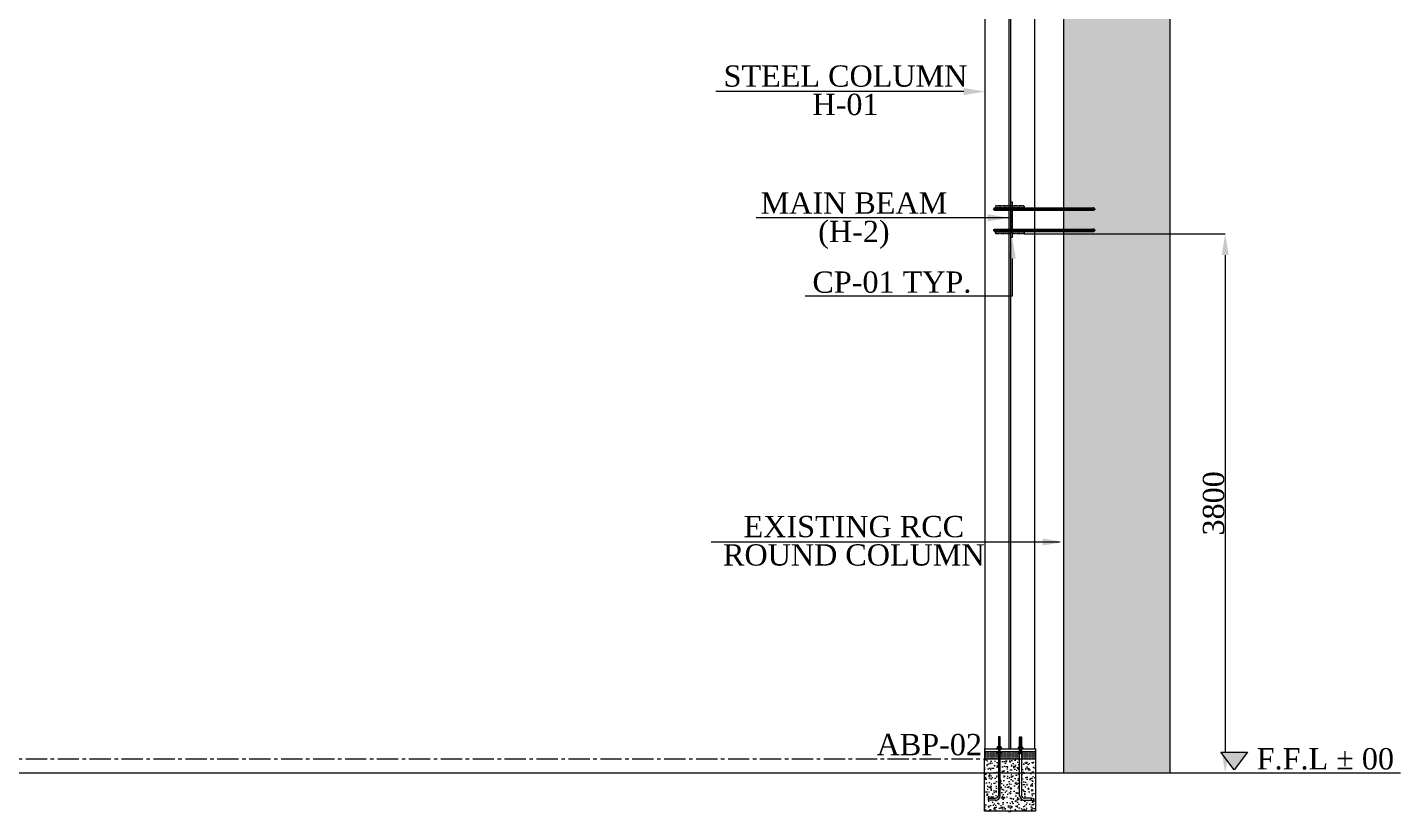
# Model space of a CAD drawing. Header units: millimetres. Extents: x 0 to 13151789, y -1482478 to 0.
# Drawn here: x 12782151 to 12791829, y -1426359 to -1420825 of the extents above; entities that cross this region are included whole.
import ezdxf
from ezdxf.entities.mleader import LeaderData, LeaderLine
from ezdxf.math import Vec2, Vec3

# ---------------------------------------------------------------- set-up
doc = ezdxf.new("R2010")
doc.units = ezdxf.units.MM
doc.header["$LTSCALE"] = 0.4
doc.header["$MEASUREMENT"] = 0
doc.header["$PDMODE"] = 66
doc.linetypes.add('CENTER', pattern=[2, 1.25, -0.25, 0.25, -0.25])
doc.linetypes.add('CENTER2', pattern=[1.125, 0.75, -0.125, 0.125, -0.125])
doc.layers.get('0').update_dxf_attribs({"lineweight": 0})
doc.layers.get('Defpoints').update_dxf_attribs({"lineweight": 0})
for name, color, linetype, lineweight in [('2', 3, 'Continuous', 0), ('Bolt', 255, 'Continuous', 0), ('HATCH', 8, 'Continuous', 0), ('Layer 1', 7, 'Continuous', 0), ('MISCEL', 7, 'Continuous', 0), ('Other object type', 1, 'Continuous', 0), ('Outer Line', 1, 'Continuous', 0)]:
    doc.layers.add(name, color=color, linetype=linetype, lineweight=lineweight)
doc.layers.add('CENTER', color=1, linetype='CENTER')
doc.styles.add('style2', font='ARIALN.TTF')
doc.styles.add('TNROMAN', font='times.ttf')
doc.dimstyles.new('shahid', dxfattribs={"dimtxt": 37.0005, "dimasz": 20, "dimexe": 8, "dimexo": 10, "dimgap": 5, "dimtad": 3, "dimdec": 0, "dimrnd": 1, "dimzin": 0, "dimdsep": 46, "dimtxsty": 'style2', "dimcen": 0.09, "dimclrt": 1, "dimadec": 0, "dimazin": 0, "dimtfac": 1, "dimtdec": 0, "dimtix": 1, "dimtmove": 1, "dimatfit": 3, "dimfxl": 1, "dimtolj": 1, "dimtzin": 0, "dimlwd": 5, "dimlwe": 5, "dimarcsym": 0})

# ---------------------------------------------------------------- blocks, each defined once
blk = doc.blocks.new('*D301')
at = {"layer": 'Defpoints', "color": 0, "lineweight": 0, "transparency": 16777216}
for p in [(12789176.3, -1422279.8), (12789176.3, -1426079.8), (12790593.4, -1426079.8)]:
    blk.add_point(p, dxfattribs=at)
at = {"layer": 'Layer 1', "color": 8, "lineweight": 5, "transparency": 16777216}
for p, q in [((12789176.3, -1422279.8), (12790593.4, -1422279.8)), ((12790593.4, -1422429.8), (12790593.4, -1425929.8)), ((12789176.3, -1426079.8), (12790593.4, -1426079.8))]:
    blk.add_line(p, q, dxfattribs=at)
at = {"layer": 'Layer 1', "color": 8, "lineweight": 0, "transparency": 16777216}
for points in [[(12790568.4, -1422429.8), (12790618.4, -1422429.8), (12790593.4, -1422279.8)], [(12790568.4, -1425929.8), (12790618.4, -1425929.8), (12790593.4, -1426079.8)]]:
    blk.add_solid(points, dxfattribs=at)
at = {"layer": 'Layer 1', "color": 2, "lineweight": 0, "transparency": 16777216, "insert": (12790512.1, -1424179.8), "char_height": 150, "attachment_point": 5, "rotation": 90, "style": 'TNROMAN'}
blk.add_mtext('\\A1;3800', dxfattribs=at)

msp = doc.modelspace()

# ---------------------------------------------------------------- hatches: boundary and pattern name
at = {"layer": 'Bolt', "linetype": 'Continuous', "lineweight": 0, "ltscale": 20}
h = msp.add_hatch(dxfattribs=at)
h.set_pattern_fill('DOTS', color=4, scale=120)
h.set_pattern_definition([(0, (5183814.4656, -2111317.613), (3.75, 7.5), [0, -7.5])])
h.paths.add_polyline_path([(12789007.9, -1425941.4), (12788999.8, -1425941.4), (12789000.7, -1425941.4, -0.144378), (12788994.6, -1425939.2), (12788994.6, -1425930.6), (12789007.9, -1425930.4), (12789007.9, -1425929.8), (12788896.3, -1425929.8), (12788896.3, -1425979.8), (12789007.9, -1425979.8)])
h.paths.add_polyline_path([(12788988, -1425940.3, -0.076214), (12788987.2, -1425939.2)], flags=16)
h.paths.add_polyline_path([(12789144.6, -1425941.4), (12789139, -1425941.4), (12789138.1, -1425940.4, -0.085805), (12789137.2, -1425939.2), (12789137.2, -1425930.9), (12789144.6, -1425930.9), (12789144.6, -1425929.8), (12789007.9, -1425929.8), (12789007.9, -1425930.9), (12789015.3, -1425930.9), (12789015.3, -1425939.2, -0.085805), (12789014.4, -1425940.4), (12789013.5, -1425941.4), (12789007.9, -1425941.4), (12789007.9, -1425979.8), (12789144.6, -1425979.8)])
h.paths.add_polyline_path([(12789256.3, -1425929.8), (12789157.9, -1425929.8), (12789157.9, -1425930.9), (12789165.3, -1425930.9), (12789165.3, -1425939.2, -0.076214), (12789164.5, -1425940.3), (12789163.6, -1425941.4), (12789157.9, -1425941.4), (12789157.9, -1425979.8), (12789256.3, -1425979.8)])
at = {"layer": 'CENTER', "lineweight": 0}
h = msp.add_hatch(color=256, dxfattribs=at)
h.dxf.hatch_style = 1
h.paths.add_polyline_path([(12789176.3, -1422079.8), (12788976.3, -1422079.8), (12788976.3, -1422093.8), (12789070.3, -1422093.8), (12789070.3, -1422265.8), (12788976.3, -1422265.8), (12788976.3, -1422279.8), (12789176.3, -1422279.8), (12789176.3, -1422265.8), (12789082.3, -1422265.8), (12789082.3, -1422093.8), (12789176.3, -1422093.8)])
at = {"layer": 'HATCH', "lineweight": 0}
h = msp.add_hatch(dxfattribs=at)
h.set_pattern_fill('AR-CONC', color=251, scale=50)
h.set_pattern_definition([(50, (5158747.62, -1995925.84), (358.630091, -31.376067), [37.5, -412.5]), (355, (5158747.62, -1995925.84), (-69.375667, 376.096067), [30, -330]), (100.4514445, (5158777.5, -1995928.46), (289.254423, 344.719995), [31.870096, -350.571056]), (46.1842, (5158747.6, -1995825.84), (533.620665, -82.75964), [56.25, -618.75]), (96.6356355, (5158792.1, -1995832.74), (467.330973, 487.0593), [47.80517, -525.85688]), (351.184164, (5158747.6, -1995825.84), (467.330973, 487.0593), [45, -495]), (21, (5158797.62, -1995850.84), (298.453526, -201.309445), [37.5, -412.5]), (326, (5158797.62, -1995850.84), (121.657666, 362.575023), [30, -330]), (71.4514447, (5158822.5, -1995867.6), (420.111188, 161.265576), [31.870095, -350.571056]), (37.5, (5158747.62, -1995925.84), (6.0799277, 166.446927), [0, -326, 0, -335, 0, -331.25]), (7.5, (5158747.62, -1995925.84), (131.5347687, 197.205856), [0, -191, 0, -318.5, 0, -126.25]), (327.5, (5158636.12, -1995925.84), (266.911218, -11.2774359), [0, -125, 0, -390, 0, -517.5]), (317.5, (5158586.12, -1995925.84), (291.593085, 50.052491), [0, -162.5, 0, -259, 0, -367.5])])
edge = h.paths.add_edge_path()
edge.add_line((12789456.3, -1426079.8), (12790206.2, -1426079.8))
edge.add_line((12790206.2, -1426079.8), (12790206.2, -1417829.3))
edge.add_spline(control_points=[(12790206.2, -1417829.3), (12790131.4, -1417796.8), (12789791.8, -1417707.7), (12789684.4, -1417899.2), (12789492.5, -1417856.5), (12789456.3, -1417845.1)], knot_values=[54.54987, 54.54987, 54.54987, 54.54987, 264.66847, 503.654048, 562.857576, 562.857576, 562.857576, 562.857576], degree=3, periodic=0)
edge.add_line((12789456.3, -1417845.1), (12789456.3, -1426079.8))
at = {"layer": 'Other object type', "lineweight": 0, "transparency": 33554526}
h = msp.add_hatch(dxfattribs=at)
h.set_pattern_fill('AR-CONC', color=255, scale=10)
h.set_pattern_definition([(50, (5182350.246, -2109359.82), (71.72601826, -6.2752135), [7.5, -82.5]), (355, (5182350.246, -2109359.82), (-13.87513336, 75.2192134), [6, -66]), (100.4514445, (5182356.22, -2109360.343), (57.8508847, 68.9439991), [6.3740192, -70.1142112]), (46.1842, (5182350.25, -2109339.82), (106.7241331, -16.5519281), [11.25, -123.75]), (96.6356355, (5182359.14, -2109341.2), (93.4661946, 97.4118601), [9.5610342, -105.171376]), (351.184164, (5182350.25, -2109339.82), (93.4661945, 97.41186), [9, -99.0000001]), (21, (5182360.246, -2109344.82), (59.6907052, -40.26188907), [7.5, -82.5]), (326, (5182360.246, -2109344.82), (24.3315332, 72.5150045), [6, -66]), (71.4514447, (5182365.22, -2109348.176), (84.0222377, 32.2531153), [6.374019, -70.1142112]), (37.5, (5182350.246, -2109359.82), (1.21598553, 33.28938538), [0, -65.2, 0, -67, 0, -66.25]), (7.5, (5182350.246, -2109359.82), (26.30695374, 39.44117119), [0, -38.2, 0, -63.7, 0, -25.25]), (327.5, (5182327.946, -2109359.82), (53.38224362, -2.25548717), [0, -25, 0, -78, 0, -103.5]), (317.5, (5182317.946, -2109359.82), (58.31861693, 10.01049823), [0, -32.5, 0, -51.8, 0, -73.5])])
h.paths.add_polyline_path([(12789144.6, -1425979.8), (12789007.9, -1425979.8), (12789007.9, -1426238.7, -0.414217), (12788975.3, -1426271.3), (12788924.2, -1426271.3), (12788924.2, -1426258), (12788975.3, -1426258, 0.414218), (12788994.6, -1426238.7), (12788994.6, -1425979.8), (12788896.3, -1425979.8), (12788896.3, -1426350.5), (12789069.3, -1426350.5), (12789072.5, -1426359.2), (12789079, -1426341.8), (12789082.1, -1426350.5), (12789256.3, -1426350.5), (12789256.3, -1425979.8), (12789157.9, -1425979.8), (12789157.9, -1426238.7, 0.414209), (12789177.2, -1426258), (12789228.3, -1426258), (12789228.3, -1426271.3), (12789177.2, -1426271.3, -0.41421), (12789144.6, -1426238.7)])
at = {"layer": 'Other object type', "lineweight": 0}
h = msp.add_hatch(color=4, dxfattribs=at)
h.dxf.hatch_style = 1
h.paths.add_polyline_path([(12790562.8, -1425932.6), (12790656.4, -1426058.5), (12790750, -1425932.6)])

# ---------------------------------------------------------------- linework, layer by layer
at = {"lineweight": 0, "ltscale": 0.0025}
for points in [[(12788750.3, -1421251.6), (12788900.3, -1421276.6), (12788750.3, -1421301.6)], [(12788920.3, -1422141.8), (12789070.3, -1422166.8), (12788920.3, -1422191.8)], [(12789067.3, -1422454.8), (12789092.3, -1422304.8), (12789117.3, -1422454.8)], [(12789306.3, -1424427.4), (12789456.3, -1424452.4), (12789306.3, -1424477.4)]]:
    msp.add_solid(points, dxfattribs=at)
at = {"layer": '2', "lineweight": 0}
for p, q in [((12788901.3, -1423269), (12788901.3, -1418079.8)), ((12789251.3, -1423269), (12789251.3, -1418079.8)), ((12789070.3, -1423269), (12789070.3, -1418091.8)), ((12789082.3, -1423269), (12789082.3, -1418091.8)), ((12789251.3, -1425909.8), (12789251.3, -1422292.3)), ((12788901.3, -1425909.8), (12788901.3, -1422849.3)), ((12789070.3, -1425909.8), (12789070.3, -1422849.3)), ((12789082.3, -1425909.8), (12789082.3, -1422849.3)), ((12788896.3, -1425909.8), (12789256.3, -1425909.8)), ((12788896.3, -1425909.8), (12788896.3, -1425929.8)), ((12789256.3, -1425909.8), (12789256.3, -1425929.8)), ((12788896.3, -1425929.8), (12789256.3, -1425929.8))]:
    msp.add_line(p, q, dxfattribs=at)
at = {"layer": '2', "lineweight": 0, "const_width": 5}
msp.add_lwpolyline([(12789256.3, -1425929.8), (12788896.3, -1425929.8), (12788896.3, -1425909.8), (12789256.3, -1425909.8)], close=True, dxfattribs=at)
at = {"layer": 'Bolt', "color": 4, "linetype": 'Continuous', "lineweight": 0, "ltscale": 20}
for p, q in [((12788987.4, -1425931.7), (12788987.4, -1425931.7)), ((12788989, -1425941.1), (12788989, -1425941.1)), ((12788992.1, -1425941.1), (12788992.1, -1425941.1)), ((12788995.2, -1425941.1), (12788995.2, -1425941.1)), ((12788998.3, -1425941.1), (12788998.3, -1425941.1)), ((12789015.5, -1425931.7), (12789015.5, -1425931.7)), ((12789151.5, -1425941.1), (12789151.5, -1425941.1))]:
    msp.add_line(p, q, dxfattribs=at)
at = {"layer": 'CENTER', "lineweight": 0}
msp.add_lwpolyline([(12789070.3, -1422093.8), (12788976.3, -1422093.8), (12788976.3, -1422079.8), (12789176.3, -1422079.8), (12789176.3, -1422093.8), (12789082.3, -1422093.8), (12789082.3, -1422265.8), (12789176.3, -1422265.8), (12789176.3, -1422279.8), (12788976.3, -1422279.8), (12788976.3, -1422265.8), (12789070.3, -1422265.8)], close=True, dxfattribs=at)
at = {"layer": 'MISCEL', "color": 1, "lineweight": 0}
for p, q in [((12788956.8, -1422104.8), (12789679.4, -1422104.8)), ((12789072.8, -1422104.8), (12788964.9, -1422104.8)), ((12788965.9, -1422096.7), (12788966.3, -1422095.7)), ((12788965.9, -1422104.8), (12788965.9, -1422096.7)), ((12788965.9, -1422104.8), (12788965.9, -1422112.9)), ((12788965.9, -1422112.9), (12788966.6, -1422114)), ((12788966.3, -1422095.7), (12789387, -1422095.7)), ((12788966.6, -1422114), (12789382, -1422114)), ((12788967.5, -1422099.8), (12788967.4, -1422110.5)), ((12788968.9, -1422095.7), (12788968.6, -1422114)), ((12788970.5, -1422099.8), (12788970.3, -1422110.5)), ((12788972.3, -1422095.7), (12788972, -1422114)), ((12788973.9, -1422099.8), (12788973.7, -1422110.5)), ((12788975.7, -1422095.7), (12788975.4, -1422114)), ((12788977.3, -1422099.8), (12788977.1, -1422110.5)), ((12788979.2, -1422095.7), (12788978.8, -1422114)), ((12788979.1, -1422095.7), (12788978.8, -1422114)), ((12788980.7, -1422099.8), (12788980.5, -1422110.5)), ((12788980.8, -1422099.8), (12788980.6, -1422110.5)), ((12788982.6, -1422095.7), (12788982.2, -1422114)), ((12788982.5, -1422095.7), (12788982.2, -1422114)), ((12788984.2, -1422099.8), (12788984, -1422110.5)), ((12788986, -1422095.7), (12788985.6, -1422114)), ((12788987.6, -1422099.8), (12788987.4, -1422110.5)), ((12788989.4, -1422095.7), (12788989, -1422114)), ((12788991, -1422099.8), (12788990.8, -1422110.5)), ((12788992.8, -1422095.7), (12788992.4, -1422114)), ((12788994.7, -1422099.8), (12788994.5, -1422110.5)), ((12788996.8, -1422095.7), (12788996.4, -1422114)), ((12788998.4, -1422099.8), (12788998.2, -1422110.5)), ((12788999.3, -1422095.3), (12788999, -1422113.7)), ((12788999.3, -1422095.7), (12788999, -1422114)), ((12789000.9, -1422099.8), (12789000.8, -1422110.5)), ((12789002.7, -1422095.7), (12789002.4, -1422114)), ((12789004.3, -1422099.8), (12789004.2, -1422110.5)), ((12789006.1, -1422095.7), (12789005.8, -1422114)), ((12789007.7, -1422099.8), (12789007.6, -1422110.5)), ((12789009.5, -1422095.7), (12789009.2, -1422114)), ((12789011.1, -1422099.8), (12789011, -1422110.5)), ((12789012.9, -1422095.7), (12789012.6, -1422114)), ((12789014.9, -1422099.8), (12789014.7, -1422110.5)), ((12789016.9, -1422095.7), (12789016.6, -1422114)), ((12789018.5, -1422099.8), (12789018.3, -1422110.5)), ((12789019.5, -1422095.7), (12789019.2, -1422114)), ((12789021.1, -1422099.8), (12789020.9, -1422110.5)), ((12789022.9, -1422095.7), (12789022.6, -1422114)), ((12789024.5, -1422099.8), (12789024.3, -1422110.5)), ((12789026.3, -1422095.7), (12789026, -1422114)), ((12789027.9, -1422099.8), (12789027.7, -1422110.5)), ((12789029.7, -1422095.7), (12789029.4, -1422114)), ((12789031.3, -1422099.8), (12789031.1, -1422110.5)), ((12789033.1, -1422095.7), (12789032.8, -1422114)), ((12789034.7, -1422099.8), (12789034.5, -1422110.5)), ((12789036.5, -1422095.7), (12789036.2, -1422114)), ((12789038.4, -1422099.8), (12789038.2, -1422110.5)), ((12789040.5, -1422095.7), (12789040.2, -1422114)), ((12789042.1, -1422099.8), (12789041.9, -1422110.5)), ((12789043, -1422095.7), (12789042.7, -1422114)), ((12789044.7, -1422099.8), (12789044.5, -1422110.5)), ((12789046.4, -1422095.7), (12789046.1, -1422114)), ((12789048.1, -1422099.8), (12789047.9, -1422110.5)), ((12789049.8, -1422095.7), (12789049.5, -1422114)), ((12789051.5, -1422099.8), (12789051.3, -1422110.5)), ((12789053.2, -1422095.7), (12789052.9, -1422114)), ((12789054.9, -1422099.8), (12789054.7, -1422110.5)), ((12789056.6, -1422095.7), (12789056.3, -1422114)), ((12789058.3, -1422099.8), (12789058.1, -1422110.5)), ((12789060.1, -1422095.7), (12789059.7, -1422114)), ((12789062, -1422099.8), (12789061.8, -1422110.5)), ((12789064, -1422095.7), (12789063.7, -1422114)), ((12789064, -1422095.7), (12789063.7, -1422114)), ((12789065.7, -1422099.8), (12789065.5, -1422110.5)), ((12789067.4, -1422095.7), (12789067.1, -1422114)), ((12789069.1, -1422099.8), (12789068.9, -1422110.5)), ((12789070.8, -1422095.7), (12789070.5, -1422114)), ((12789072.5, -1422099.8), (12789072.3, -1422110.5)), ((12789074.2, -1422095.7), (12789073.9, -1422114)), ((12789076.2, -1422099.8), (12789076, -1422110.5)), ((12789078.2, -1422095.7), (12789077.9, -1422114)), ((12789079.8, -1422100.3), (12789079.7, -1422111)), ((12789083.2, -1422100.3), (12789083.1, -1422111)), ((12789085, -1422096.2), (12789084.7, -1422114)), ((12789086.7, -1422100.3), (12789086.5, -1422111)), ((12789088.4, -1422096.2), (12789088.3, -1422104.8)), ((12789090.4, -1422100.3), (12789090.2, -1422111)), ((12789092.4, -1422096.2), (12789092.1, -1422114)), ((12789334.6, -1422095.7), (12789663.8, -1422095.7)), ((12789334.6, -1422114), (12789663.8, -1422114)), ((12789630.6, -1422114), (12789630.6, -1422095.7)), ((12789663.8, -1422114), (12789664.3, -1422114)), ((12788965.9, -1422246.7), (12788966.3, -1422245.7)), ((12788965.9, -1422254.8), (12788965.9, -1422246.7)), ((12788966.3, -1422245.7), (12789387, -1422245.7)), ((12788968.9, -1422245.7), (12788968.6, -1422264)), ((12788972.3, -1422245.7), (12788972, -1422264)), ((12788975.7, -1422245.7), (12788975.4, -1422264)), ((12788979.2, -1422245.7), (12788978.8, -1422264)), ((12788979.1, -1422245.7), (12788978.8, -1422264)), ((12788982.6, -1422245.7), (12788982.2, -1422264)), ((12788982.5, -1422245.7), (12788982.2, -1422264)), ((12788986, -1422245.7), (12788985.6, -1422264)), ((12788989.4, -1422245.7), (12788989, -1422264)), ((12788992.8, -1422245.7), (12788992.4, -1422264)), ((12788996.8, -1422245.7), (12788996.4, -1422264)), ((12788999.3, -1422245.3), (12788999, -1422263.7)), ((12788999.3, -1422245.7), (12788999, -1422264)), ((12789002.7, -1422245.7), (12789002.4, -1422264)), ((12789006.1, -1422245.7), (12789005.8, -1422264)), ((12789009.5, -1422245.7), (12789009.2, -1422264)), ((12789012.9, -1422245.7), (12789012.6, -1422264)), ((12789016.9, -1422245.7), (12789016.6, -1422264)), ((12789019.5, -1422245.7), (12789019.2, -1422264)), ((12789022.9, -1422245.7), (12789022.6, -1422264)), ((12789026.3, -1422245.7), (12789026, -1422264)), ((12789029.7, -1422245.7), (12789029.4, -1422264)), ((12789033.1, -1422245.7), (12789032.8, -1422264)), ((12789036.5, -1422245.7), (12789036.2, -1422264)), ((12789040.5, -1422245.7), (12789040.2, -1422264)), ((12789043, -1422245.7), (12789042.7, -1422264)), ((12789046.4, -1422245.7), (12789046.1, -1422264)), ((12789049.8, -1422245.7), (12789049.5, -1422264)), ((12789053.2, -1422245.7), (12789052.9, -1422264)), ((12789056.6, -1422245.7), (12789056.3, -1422264)), ((12789060.1, -1422245.7), (12789059.7, -1422264)), ((12789064, -1422245.7), (12789063.7, -1422264)), ((12789064, -1422245.7), (12789063.7, -1422264)), ((12789067.4, -1422245.7), (12789067.1, -1422264)), ((12789070.8, -1422245.7), (12789070.5, -1422264)), ((12789074.2, -1422245.7), (12789073.9, -1422264)), ((12789078.2, -1422245.7), (12789077.9, -1422264)), ((12789085, -1422246.2), (12789084.7, -1422264)), ((12789088.4, -1422246.2), (12789088.3, -1422254.8)), ((12789092.4, -1422246.2), (12789092.1, -1422264)), ((12789334.6, -1422245.7), (12789663.8, -1422245.7)), ((12789630.6, -1422264), (12789630.6, -1422245.7)), ((12788956.8, -1422254.8), (12789679.4, -1422254.8)), ((12789072.8, -1422254.8), (12788964.9, -1422254.8)), ((12788965.9, -1422254.8), (12788965.9, -1422262.9)), ((12788965.9, -1422262.9), (12788966.6, -1422264)), ((12788966.6, -1422264), (12789382, -1422264)), ((12788967.5, -1422249.8), (12788967.4, -1422260.5)), ((12788970.5, -1422249.8), (12788970.3, -1422260.5)), ((12788973.9, -1422249.8), (12788973.7, -1422260.5)), ((12788977.3, -1422249.8), (12788977.1, -1422260.5)), ((12788980.7, -1422249.8), (12788980.5, -1422260.5)), ((12788980.8, -1422249.8), (12788980.6, -1422260.5)), ((12788984.2, -1422249.8), (12788984, -1422260.5)), ((12788987.6, -1422249.8), (12788987.4, -1422260.5)), ((12788991, -1422249.8), (12788990.8, -1422260.5)), ((12788994.7, -1422249.8), (12788994.5, -1422260.5)), ((12788998.4, -1422249.8), (12788998.2, -1422260.5)), ((12789000.9, -1422249.8), (12789000.8, -1422260.5)), ((12789004.3, -1422249.8), (12789004.2, -1422260.5)), ((12789007.7, -1422249.8), (12789007.6, -1422260.5)), ((12789011.1, -1422249.8), (12789011, -1422260.5)), ((12789014.9, -1422249.8), (12789014.7, -1422260.5)), ((12789018.5, -1422249.8), (12789018.3, -1422260.5)), ((12789021.1, -1422249.8), (12789020.9, -1422260.5)), ((12789024.5, -1422249.8), (12789024.3, -1422260.5)), ((12789027.9, -1422249.8), (12789027.7, -1422260.5)), ((12789031.3, -1422249.8), (12789031.1, -1422260.5)), ((12789034.7, -1422249.8), (12789034.5, -1422260.5)), ((12789038.4, -1422249.8), (12789038.2, -1422260.5)), ((12789042.1, -1422249.8), (12789041.9, -1422260.5)), ((12789044.7, -1422249.8), (12789044.5, -1422260.5)), ((12789048.1, -1422249.8), (12789047.9, -1422260.5)), ((12789051.5, -1422249.8), (12789051.3, -1422260.5)), ((12789054.9, -1422249.8), (12789054.7, -1422260.5)), ((12789058.3, -1422249.8), (12789058.1, -1422260.5)), ((12789062, -1422249.8), (12789061.8, -1422260.5)), ((12789065.7, -1422249.8), (12789065.5, -1422260.5)), ((12789069.1, -1422249.8), (12789068.9, -1422260.5)), ((12789072.5, -1422249.8), (12789072.3, -1422260.5)), ((12789076.2, -1422249.8), (12789076, -1422260.5)), ((12789079.8, -1422250.3), (12789079.7, -1422261)), ((12789083.2, -1422250.3), (12789083.1, -1422261)), ((12789086.7, -1422250.3), (12789086.5, -1422261)), ((12789090.4, -1422250.3), (12789090.2, -1422261)), ((12789334.6, -1422264), (12789663.8, -1422264)), ((12789663.8, -1422264), (12789664.3, -1422264))]:
    msp.add_line(p, q, dxfattribs=at)
at = {"layer": 'MISCEL', "lineweight": 0}
for p, q in [((12788996.2, -1425825.8), (12788994.6, -1425827.4)), ((12788994.6, -1425827.4), (12788994.6, -1426238.7)), ((12788994.6, -1425828.4), (12789007.7, -1425828.1)), ((12788995, -1425828.1), (12789006.3, -1425827.9)), ((12789006.3, -1425825.8), (12788996.2, -1425825.8)), ((12789007.9, -1425827.4), (12789006.3, -1425825.8)), ((12789007.9, -1426238.7), (12789007.9, -1425827.4)), ((12789144.6, -1425827.4), (12789146.2, -1425825.8)), ((12789144.6, -1426238.7), (12789144.6, -1425827.4)), ((12789157.9, -1425828.4), (12789144.8, -1425828.1)), ((12789157.1, -1425829.9), (12789145.8, -1425829.7)), ((12789146.2, -1425825.8), (12789156.3, -1425825.8)), ((12789156.3, -1425825.8), (12789157.9, -1425827.4)), ((12789157.9, -1425827.4), (12789157.9, -1426238.7)), ((12789021.1, -1425908.2), (12788981.4, -1425908.2)), ((12788981.4, -1425909.8), (12788981.4, -1425908.2)), ((12789021.1, -1425909.8), (12788981.4, -1425909.8)), ((12788986, -1425908.2), (12788986, -1425909.8)), ((12788987.2, -1425899.3), (12788988.9, -1425897.1)), ((12788987.2, -1425899.3), (12788987.2, -1425907.6)), ((12789015.3, -1425907.6), (12788987.2, -1425907.6)), ((12789013.5, -1425897.1), (12788988.9, -1425897.1)), ((12788994.4, -1425897.9), (12789007.7, -1425897.7)), ((12788994.6, -1425831.8), (12789007.9, -1425831.5)), ((12788994.6, -1425839), (12789007.9, -1425838.8)), ((12788994.6, -1425846.3), (12789007.9, -1425846)), ((12788994.6, -1425853.5), (12789007.7, -1425853.3)), ((12788994.6, -1425860.8), (12789007.9, -1425860.5)), ((12788994.6, -1425868), (12789007.9, -1425867.8)), ((12788994.6, -1425877.2), (12789007.9, -1425877)), ((12788994.6, -1425884.5), (12789007.9, -1425884.3)), ((12788994.6, -1425893.6), (12789007.9, -1425893.4)), ((12788994.6, -1425895.5), (12789007.9, -1425895.3)), ((12788994.6, -1425904.3), (12788994.6, -1425913.2)), ((12788994.6, -1425922.2), (12789007.9, -1425922)), ((12788994.6, -1425923.3), (12789007.9, -1425923.1)), ((12788994.8, -1425900.5), (12789008, -1425900.2)), ((12788995.1, -1425835.4), (12789007.9, -1425835.2)), ((12788995.2, -1425842.6), (12789007.9, -1425842.4)), ((12788995.4, -1425849.9), (12789007.9, -1425849.7)), ((12788995.5, -1425857.1), (12789006.8, -1425856.9)), ((12788995.5, -1425873.6), (12789006.8, -1425873.4)), ((12788995.6, -1425864.4), (12789007, -1425864.2)), ((12788995.6, -1425871.6), (12789007, -1425871.4)), ((12788995.6, -1425880.8), (12789007, -1425880.6)), ((12788995.6, -1425888.1), (12789007, -1425887.9)), ((12788995.6, -1425890), (12789007, -1425889.8)), ((12788995.6, -1425902.6), (12789007, -1425902.4)), ((12788995.7, -1425916.5), (12789007, -1425916.3)), ((12788995.7, -1425926.9), (12789007, -1425926.7)), ((12789015.3, -1425899.3), (12789013.5, -1425897.1)), ((12789015.3, -1425907.6), (12789015.3, -1425899.3)), ((12789016.5, -1425908.2), (12789016.5, -1425909.8)), ((12789021.1, -1425909.8), (12789021.1, -1425908.2)), ((12789131.4, -1425908.2), (12789171.1, -1425908.2)), ((12789131.4, -1425909.8), (12789131.4, -1425908.2)), ((12789131.4, -1425909.8), (12789171.1, -1425909.8)), ((12789136, -1425908.2), (12789136, -1425909.8)), ((12789137.2, -1425899.3), (12789139, -1425897.1)), ((12789137.2, -1425907.6), (12789137.2, -1425899.3)), ((12789137.2, -1425907.6), (12789165.3, -1425907.6)), ((12789139, -1425897.1), (12789163.6, -1425897.1)), ((12789157.7, -1425900.5), (12789144.5, -1425900.2)), ((12789157.9, -1425860.8), (12789144.6, -1425860.5)), ((12789157.9, -1425868), (12789144.6, -1425867.8)), ((12789157.9, -1425877.2), (12789144.6, -1425877)), ((12789157.9, -1425884.5), (12789144.6, -1425884.3)), ((12789157.9, -1425893.6), (12789144.6, -1425893.4)), ((12789157.9, -1425895.5), (12789144.6, -1425895.3)), ((12789157.9, -1425922.2), (12789144.6, -1425922)), ((12789157.9, -1425923.3), (12789144.6, -1425923.1)), ((12789158, -1425831.8), (12789144.8, -1425831.5)), ((12789158, -1425839), (12789144.8, -1425838.8)), ((12789158, -1425853.5), (12789144.8, -1425853.3)), ((12789158.1, -1425897.9), (12789144.8, -1425897.7)), ((12789158.1, -1425846.3), (12789144.9, -1425846)), ((12789156.8, -1425916.5), (12789145.5, -1425916.3)), ((12789156.8, -1425926.9), (12789145.5, -1425926.7)), ((12789156.9, -1425864.4), (12789145.6, -1425864.2)), ((12789156.9, -1425871.6), (12789145.6, -1425871.4)), ((12789156.9, -1425880.8), (12789145.6, -1425880.6)), ((12789156.9, -1425888.1), (12789145.6, -1425887.9)), ((12789156.9, -1425890), (12789145.6, -1425889.8)), ((12789156.9, -1425902.6), (12789145.6, -1425902.4)), ((12789157, -1425835.4), (12789145.7, -1425835.2)), ((12789157, -1425842.6), (12789145.7, -1425842.4)), ((12789157, -1425857.1), (12789145.7, -1425856.9)), ((12789157, -1425873.6), (12789145.7, -1425873.4)), ((12789157.1, -1425849.9), (12789145.8, -1425849.7)), ((12789157.9, -1425904.3), (12789157.9, -1425913.2)), ((12789165.3, -1425899.3), (12789163.6, -1425897.1)), ((12789165.3, -1425899.3), (12789165.3, -1425907.6)), ((12789166.5, -1425908.2), (12789166.5, -1425909.8)), ((12789171.1, -1425909.8), (12789171.1, -1425908.2)), ((12789015.3, -1425930.9), (12788987.2, -1425930.9)), ((12788987.2, -1425939.2), (12788987.2, -1425930.9)), ((12788987.2, -1425939.2), (12788988.9, -1425941.4)), ((12789013.5, -1425941.4), (12788988.9, -1425941.4)), ((12788994.6, -1425930.6), (12789007.9, -1425930.4)), ((12788994.6, -1425939.2), (12788994.6, -1425930.9)), ((12788994.6, -1425937.8), (12789007.9, -1425937.6)), ((12788994.6, -1425945.7), (12789007.9, -1425945.5)), ((12788995.7, -1425934.2), (12789007, -1425934)), ((12788995.7, -1425941.4), (12789007, -1425941.3)), ((12789015.3, -1425939.2), (12789013.5, -1425941.4)), ((12789015.3, -1425930.9), (12789015.3, -1425939.2)), ((12789137.2, -1425930.9), (12789165.3, -1425930.9)), ((12789137.2, -1425930.9), (12789137.2, -1425939.2)), ((12789137.2, -1425939.2), (12789139, -1425941.4)), ((12789139, -1425941.4), (12789163.6, -1425941.4)), ((12789157.9, -1425930.6), (12789144.6, -1425930.4)), ((12789157.9, -1425937.8), (12789144.6, -1425937.6)), ((12789157.9, -1425945.7), (12789144.6, -1425945.5)), ((12789156.8, -1425934.2), (12789145.5, -1425934)), ((12789156.8, -1425941.4), (12789145.5, -1425941.3)), ((12789157.9, -1425939.2), (12789157.9, -1425930.9)), ((12789165.3, -1425939.2), (12789163.6, -1425941.4)), ((12789165.3, -1425939.2), (12789165.3, -1425930.9)), ((12788924.2, -1426271.3), (12788924.2, -1426258)), ((12788924.2, -1426258), (12788975.3, -1426258)), ((12788975.3, -1426271.3), (12788924.2, -1426271.3)), ((12789228.3, -1426258), (12789177.2, -1426258)), ((12789177.2, -1426271.3), (12789228.3, -1426271.3)), ((12789228.3, -1426271.3), (12789228.3, -1426258))]:
    msp.add_line(p, q, dxfattribs=at)
at = {"layer": 'MISCEL', "color": 1, "lineweight": 0}
for centre in [(12789663.8, -1422104.8), (12789663.8, -1422254.8)]:
    msp.add_arc(centre, 9.17, 269.96627, 90, dxfattribs=at)
at = {"layer": 'MISCEL', "lineweight": 0}
for centre, radius, start, end in [((12788990.9, -1425901.4), 4.3, 30.15902, 149.84098), ((12789001.3, -1425908.4), 11.3, 54.12444, 125.87556), ((12789011.6, -1425901.4), 4.3, 30.15902, 149.84098), ((12789140.9, -1425901.4), 4.3, 30.15902, 149.84098), ((12789151.3, -1425908.4), 11.3, 54.12444, 125.87556), ((12789161.6, -1425901.4), 4.3, 30.15902, 149.84098), ((12788990.9, -1425937.1), 4.3, 210.15902, 329.84098), ((12789001.3, -1425930.1), 11.3, 234.12444, 305.87556), ((12789011.6, -1425937.1), 4.3, 210.15902, 329.84098), ((12789140.9, -1425937.1), 4.3, 210.15902, 329.84098), ((12789151.3, -1425930.1), 11.3, 234.12444, 305.87556), ((12789161.6, -1425937.1), 4.3, 210.15902, 329.84098), ((12788975.3, -1426238.7), 32.6, 270, 0), ((12788975.3, -1426238.7), 19.3, 270, 0), ((12789177.2, -1426238.7), 32.6, 180, 270), ((12789177.2, -1426238.7), 19.3, 180, 270)]:
    msp.add_arc(centre, radius, start, end, dxfattribs=at)
at = {"layer": 'Other object type', "color": 241, "lineweight": 0}
for p, q in [((12789456.3, -1426079.8), (12789456.3, -1417845.1)), ((12790206.2, -1426079.8), (12790206.2, -1417829.3)), ((12772779, -1426079.8), (12791829.4, -1426079.8))]:
    msp.add_line(p, q, dxfattribs=at)
at = {"layer": 'Other object type', "color": 0, "lineweight": 0}
for p, q in [((12788750.3, -1421276.6), (12787002.4, -1421276.6)), ((12789070.3, -1422165.8), (12787287, -1422165.8)), ((12789092.3, -1422454.8), (12789092.3, -1422718)), ((12789092.3, -1422718), (12787633.1, -1422718)), ((12789426.3, -1424452.4), (12786970.8, -1424452.4))]:
    msp.add_line(p, q, dxfattribs=at)
at = {"layer": 'Other object type', "color": 241, "linetype": 'CENTER2', "lineweight": 0, "ltscale": 500}
msp.add_line((12774264.2, -1425979.8), (12789131.3, -1425979.8), dxfattribs=at)
at = {"layer": 'Other object type', "color": 241, "lineweight": 0}
msp.add_lwpolyline([(12789082.3, -1422054.8), (12789092.3, -1422054.8), (12789092.3, -1422304.8), (12789082.3, -1422304.8)], close=True, dxfattribs=at)
at = {"layer": 'Other object type', "color": 255, "lineweight": 0, "transparency": 33554526}
msp.add_lwpolyline([(12789256.3, -1425979.8), (12789256.3, -1426350.5), (12789082.1, -1426350.5), (12789079, -1426341.8), (12789072.5, -1426359.2), (12789069.3, -1426350.5), (12788896.3, -1426350.5), (12788896.3, -1425979.8)], close=True, dxfattribs=at)
at = {"layer": 'Other object type', "color": 4, "lineweight": 0}
msp.add_lwpolyline([(12790750, -1425932.6), (12790656.4, -1426058.5), (12790562.8, -1425932.6)], close=True, dxfattribs=at)
at = {"layer": 'Outer Line', "color": 0, "lineweight": 0}
for p, q in [((12788896.3, -1425929.8), (12788896.3, -1425979.8)), ((12789256.3, -1425929.8), (12789256.3, -1425979.8))]:
    msp.add_line(p, q, dxfattribs=at)

# ---------------------------------------------------------------- texts
at = {"layer": 'Outer Line', "color": 0, "lineweight": 0, "style": 'TNROMAN'}
for s, p in [('ABP-02', (12788136.5, -1425955.2)), ('F.F.L ± 00 ', (12790815.6, -1426055.2))]:
    msp.add_text(s, height=150, dxfattribs=at).set_placement(p)

# ---------------------------------------------------------------- dimensions: what is measured, and where the dimension line sits
at = {"layer": 'Layer 1', "color": 0, "lineweight": 0}
dim = msp.add_aligned_dim(p1=(12789176.3, -1422279.8), p2=(12789176.3, -1426079.8), distance=1417.1, dimstyle='shahid', override={"dimtxt": 150, "dimasz": 150, "dimexe": 0, "dimexo": 0, "dimtxsty": 'TNROMAN', "dimclrd": 8, "dimclre": 8, "dimclrt": 2}, dxfattribs=at)
dim.commit()
dim.dimension.update_dxf_attribs({"geometry": '*D301', "text_midpoint": (12790512.1, -1424179.8)})

# ---------------------------------------------------------------- leaders
at = {"layer": 'Outer Line', "color": 0, "lineweight": 0}
ml = msp.add_multileader_mtext('Standard', dxfattribs=at)
ml.set_content('STEEL COLUMN\\PH-01 ', color=7, style='TNROMAN')
ml.set_leader_properties(color=215)
ml.build(insert=Vec2(0, 0))
ml.multileader.update_dxf_attribs({"dogleg_length": 92.4, "arrow_head_size": 50})
ctx = ml.context
ctx.base_point, ctx.char_height, ctx.arrow_head_size, ctx.landing_gap_size, ctx.plane_origin = Vec3(12787035.7, -1421168.6), 150, 50, 50, Vec3(12715483.3, -1425296.1)
ctx.text_align_type = 1
ctx.mtext.insert, ctx.mtext.width, ctx.mtext.defined_height, ctx.mtext.alignment, ctx.mtext.line_spacing_factor, ctx.mtext.flow_direction = Vec3(12787917, -1421092.3), 2692.609, 304.4, 2, 0.8, 5
ml = msp.add_multileader_mtext('Standard', dxfattribs=at)
ml.set_content('MAIN BEAM \\P(H-2)', color=7, style='TNROMAN')
ml.set_leader_properties(color=215)
ml.build(insert=Vec2(0, 0))
ml.multileader.update_dxf_attribs({"dogleg_length": 92.4, "arrow_head_size": 50})
ctx = ml.context
ctx.base_point, ctx.char_height, ctx.arrow_head_size, ctx.landing_gap_size, ctx.plane_origin = Vec3(12787287.5, -1422086.6), 150, 50, 50, Vec3(12715513.3, -1426191.7)
ctx.text_align_type = 1
ctx.mtext.insert, ctx.mtext.width, ctx.mtext.defined_height, ctx.mtext.alignment, ctx.mtext.line_spacing_factor, ctx.mtext.flow_direction = Vec3(12787976.3, -1421987.9), 2692.609, 304.4, 2, 0.8, 5
ml = msp.add_multileader_mtext('Standard', dxfattribs=at)
ml.set_content('CP-01 TYP.', color=7, style='TNROMAN')
ml.set_leader_properties(color=215)
ml.build(insert=Vec2(0, 0))
ml.multileader.update_dxf_attribs({"dogleg_length": 92.4, "arrow_head_size": 50})
ctx = ml.context
ctx.base_point, ctx.char_height, ctx.arrow_head_size, ctx.landing_gap_size, ctx.plane_origin = Vec3(12787658.4, -1422621.6), 150, 50, 50, Vec3(12715192.9, -1418538.5)
ctx.text_align_type = 1
ctx.mtext.insert, ctx.mtext.rotation, ctx.mtext.width, ctx.mtext.defined_height, ctx.mtext.alignment, ctx.mtext.line_spacing_factor, ctx.mtext.flow_direction = Vec3(12788244.2, -1422544.9), 6.283185, 1986.677, 304.4, 2, 0.8, 5
ml = msp.add_multileader_mtext('Standard', dxfattribs=at)
ml.set_content('EXISTING RCC ROUND COLUMN ', color=7, style='TNROMAN')
ml.set_leader_properties(color=215)
ml.build(insert=Vec2(0, 0))
ml.multileader.update_dxf_attribs({"dogleg_length": 92.4, "arrow_head_size": 50})
ctx = ml.context
ctx.base_point, ctx.char_height, ctx.arrow_head_size, ctx.landing_gap_size, ctx.plane_origin = Vec3(12787027.8, -1424344.9), 150, 50, 50, Vec3(12717492.7, -1428471.9)
ctx.text_align_type = 1
ctx.mtext.insert, ctx.mtext.width, ctx.mtext.defined_height, ctx.mtext.alignment, ctx.mtext.line_spacing_factor, ctx.mtext.flow_direction = Vec3(12787975.7, -1424268.2), 1859.79, 304.4, 2, 0.8, 5

doc.saveas('drawing.dxf')
